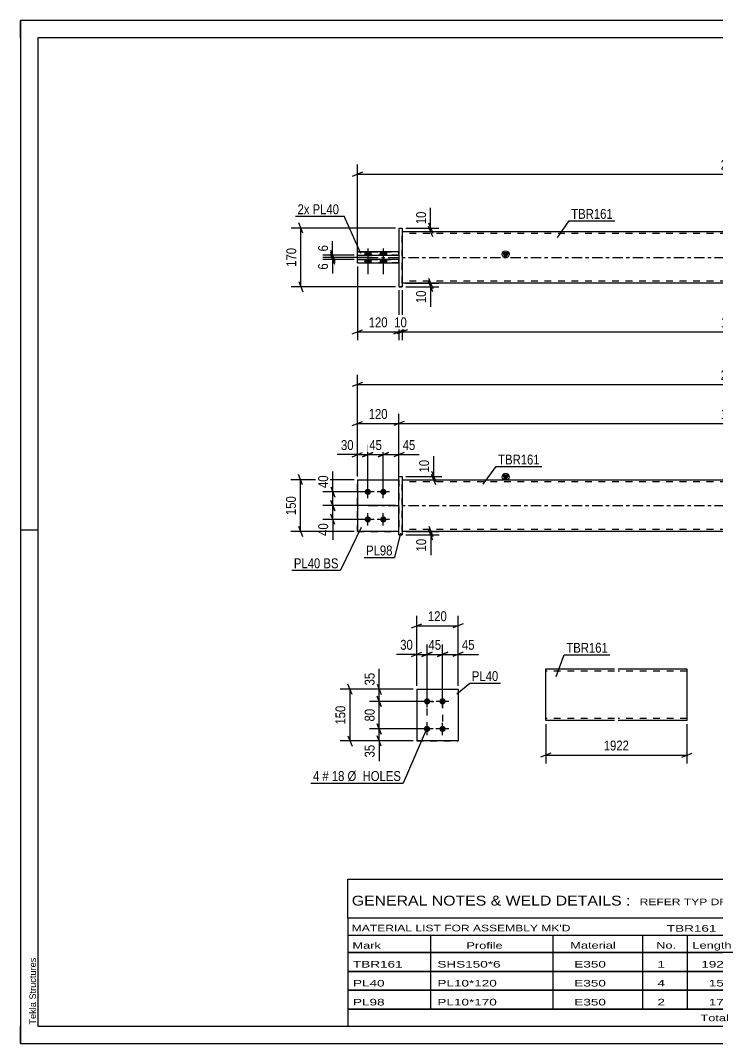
# Model space of a CAD drawing. Header units: millimetres. Extents: x 0 to 420, y 0 to 297.
# Drawn here: x 0 to 202.3, y 0 to 297 of the extents above; entities that cross this region are included whole.
import ezdxf

# ---------------------------------------------------------------- set-up
doc = ezdxf.new("R2010")
doc.units = ezdxf.units.MM
doc.linetypes.add('DXK_LINE_DOT2', pattern=[3.9198, 1.9599, -1.9599])
doc.linetypes.add('DXK_LINE_DOT3', pattern=[5.9187, 2.979, -0.9799, 0.9799, -0.9799])
doc.styles.add('Arial', font='arial.ttf', dxfattribs={"height": 0.2})
doc.styles.add('Arial Narrow', font='ARIALN.TTF', dxfattribs={"height": 0.2})

# ---------------------------------------------------------------- blocks, each defined once
blk = doc.blocks.new('Unknown-580582091-1163')
at = {"color": 5, "linetype": 'Continuous'}
for p, q in [((420, 297), (0, 297)), ((0, 297), (0, 0)), ((0, 292), (0, 297)), ((415, 292), (5, 292)), ((5, 292), (5, 5)), ((5, 149), (0, 149)), ((0, 0), (0, 5)), ((5, 5), (415, 5)), ((0, 0), (420, 0))]:
    blk.add_line(p, q, dxfattribs=at)
at = {"color": 174, "linetype": 'Continuous', "style": 'Arial'}
blk.add_text('Tekla Structures', height=1.9102, rotation=90, dxfattribs=at).set_placement((4.5, 5.5))
blk = doc.blocks.new('Part-580582091-1804 - 1792')
at = {"color": 2, "linetype": 'Continuous'}
for p, q in [((97.81, 163.65), (109.81, 163.65)), ((97.81, 163.65), (97.81, 148.65)), ((109.81, 148.65), (97.81, 148.65)), ((97.81, 148.65), (97.81, 148.65))]:
    blk.add_line(p, q, dxfattribs=at)
at = {"color": 7, "linetype": 'DXK_LINE_DOT2'}
for p, q in [((97.81, 163.65), (109.81, 163.65)), ((109.81, 163.65), (109.81, 163.65)), ((109.81, 163.65), (109.81, 148.65)), ((97.81, 148.65), (109.81, 148.65)), ((97.81, 148.65), (97.81, 148.65))]:
    blk.add_line(p, q, dxfattribs=at)
blk = doc.blocks.new('Part-580582091-1809 - 1792')
at = {"color": 7, "linetype": 'DXK_LINE_DOT2'}
for p, q in [((97.81, 163.65), (109.81, 163.65)), ((97.81, 163.65), (109.81, 163.65)), ((97.81, 148.65), (97.81, 163.65)), ((109.81, 163.65), (109.81, 163.65)), ((109.81, 163.65), (109.81, 148.65)), ((97.81, 148.65), (109.81, 148.65)), ((109.81, 148.65), (97.81, 148.65)), ((97.81, 148.65), (97.81, 148.65))]:
    blk.add_line(p, q, dxfattribs=at)
blk = doc.blocks.new('Part-580582091-1814 - 1792')
at = {"color": 2, "linetype": 'Continuous'}
for p, q in [((109.81, 164.65), (110.81, 164.65)), ((109.81, 147.65), (109.81, 164.65)), ((110.81, 164.65), (110.81, 164.65)), ((110.81, 164.65), (110.81, 147.65)), ((109.81, 147.65), (110.81, 147.65))]:
    blk.add_line(p, q, dxfattribs=at)
at = {"color": 7, "linetype": 'DXK_LINE_DOT2'}
for p, q in [((109.81, 164.65), (110.81, 164.65)), ((110.81, 147.65), (109.81, 147.65)), ((109.81, 147.65), (109.81, 147.65))]:
    blk.add_line(p, q, dxfattribs=at)
blk = doc.blocks.new('Part-580582091-1824 - 1792')
at = {"linetype": 'Continuous'}
blk.add_hatch(color=2, dxfattribs=at).paths.add_polyline_path([(140.81, 163.65), (140.01, 165.05), (141.61, 165.05)])
at = {"color": 2, "linetype": 'Continuous'}
for p, q in [((110.81, 163.65), (303.01, 163.65)), ((140.81, 163.65), (140.01, 165.05)), ((140.01, 165.05), (141.61, 165.05)), ((141.61, 165.05), (140.81, 163.65)), ((303.01, 148.65), (110.81, 148.65))]:
    blk.add_line(p, q, dxfattribs=at)
at = {"color": 7, "linetype": 'DXK_LINE_DOT2'}
for p, q in [((110.81, 148.65), (110.81, 163.65)), ((303.01, 148.65), (303.01, 163.65)), ((303.01, 163.05), (110.81, 163.05)), ((303.01, 149.25), (110.81, 149.25))]:
    blk.add_line(p, q, dxfattribs=at)
at = {"color": 7, "linetype": 'DXK_LINE_DOT3'}
blk.add_line((100.81, 156.15), (313.01, 156.15), dxfattribs=at)
at = {"color": 2, "linetype": 'Continuous'}
blk.add_circle((140.81, 164.55), 1, dxfattribs=at)
blk = doc.blocks.new('Bolt-580582091-1831 - 1792')
at = {"linetype": 'Continuous'}
for points in [[(100.81, 159.25), (100.62, 159.27), (100.44, 159.33), (100.28, 159.42), (100.14, 159.55), (100.03, 159.7), (99.95, 159.87), (99.91, 160.05), (99.91, 160.24), (99.95, 160.43), (100.03, 160.6), (100.14, 160.75), (100.28, 160.88), (100.44, 160.97), (100.62, 161.03), (100.81, 161.05), (100.99, 161.03), (101.17, 160.97), (101.33, 160.88), (101.47, 160.75), (101.58, 160.6), (101.66, 160.43), (101.7, 160.24), (101.7, 160.05), (101.66, 159.87), (101.58, 159.7), (101.47, 159.55), (101.33, 159.42), (101.17, 159.33), (100.99, 159.27)], [(105.31, 159.25), (105.12, 159.27), (104.94, 159.33), (104.78, 159.42), (104.64, 159.55), (104.53, 159.7), (104.45, 159.87), (104.41, 160.05), (104.41, 160.24), (104.45, 160.43), (104.53, 160.6), (104.64, 160.75), (104.78, 160.88), (104.94, 160.97), (105.12, 161.03), (105.31, 161.05), (105.49, 161.03), (105.67, 160.97), (105.83, 160.88), (105.97, 160.75), (106.08, 160.6), (106.16, 160.43), (106.2, 160.24), (106.2, 160.05), (106.16, 159.87), (106.08, 159.7), (105.97, 159.55), (105.83, 159.42), (105.67, 159.33), (105.49, 159.27)], [(100.81, 151.25), (100.62, 151.27), (100.44, 151.33), (100.28, 151.42), (100.14, 151.55), (100.03, 151.7), (99.95, 151.87), (99.91, 152.05), (99.91, 152.24), (99.95, 152.43), (100.03, 152.6), (100.14, 152.75), (100.28, 152.88), (100.44, 152.97), (100.62, 153.03), (100.81, 153.05), (100.99, 153.03), (101.17, 152.97), (101.33, 152.88), (101.47, 152.75), (101.58, 152.6), (101.66, 152.43), (101.7, 152.24), (101.7, 152.05), (101.66, 151.87), (101.58, 151.7), (101.47, 151.55), (101.33, 151.42), (101.17, 151.33), (100.99, 151.27)], [(105.31, 151.25), (105.12, 151.27), (104.94, 151.33), (104.78, 151.42), (104.64, 151.55), (104.53, 151.7), (104.45, 151.87), (104.41, 152.05), (104.41, 152.24), (104.45, 152.43), (104.53, 152.6), (104.64, 152.75), (104.78, 152.88), (104.94, 152.97), (105.12, 153.03), (105.31, 153.05), (105.49, 153.03), (105.67, 152.97), (105.83, 152.88), (105.97, 152.75), (106.08, 152.6), (106.16, 152.43), (106.2, 152.24), (106.2, 152.05), (106.16, 151.87), (106.08, 151.7), (105.97, 151.55), (105.83, 151.42), (105.67, 151.33), (105.49, 151.27)]]:
    blk.add_hatch(color=1, dxfattribs=at).paths.add_polyline_path(points)
at = {"color": 1, "linetype": 'Continuous'}
for p, q in [((100.81, 158.35), (100.81, 161.95)), ((105.31, 158.35), (105.31, 161.95)), ((102.61, 160.15), (99.01, 160.15)), ((107.11, 160.15), (103.51, 160.15)), ((102.61, 152.15), (99.01, 152.15)), ((100.81, 150.35), (100.81, 153.95)), ((107.11, 152.15), (103.51, 152.15)), ((105.31, 150.35), (105.31, 153.95))]:
    blk.add_line(p, q, dxfattribs=at)
blk = doc.blocks.new('Part-580582091-2124 - 2115')
at = {"linetype": 'Continuous'}
blk.add_hatch(color=2, dxfattribs=at).paths.add_polyline_path([(140.81, 228.22), (140.01, 229.62), (141.61, 229.62)])
at = {"color": 2, "linetype": 'Continuous'}
for p, q in [((110.81, 235.72), (303.01, 235.72)), ((140.81, 228.22), (140.01, 229.62)), ((140.01, 229.62), (141.61, 229.62)), ((141.61, 229.62), (140.81, 228.22)), ((303.01, 220.72), (110.81, 220.72))]:
    blk.add_line(p, q, dxfattribs=at)
at = {"color": 7, "linetype": 'DXK_LINE_DOT2'}
for p, q in [((110.81, 220.72), (110.81, 235.72)), ((303.01, 235.12), (110.81, 235.12)), ((303.01, 235.72), (303.01, 220.72)), ((303.01, 221.32), (110.81, 221.32))]:
    blk.add_line(p, q, dxfattribs=at)
at = {"color": 7, "linetype": 'DXK_LINE_DOT3'}
blk.add_line((100.81, 228.22), (313.01, 228.22), dxfattribs=at)
at = {"color": 2, "linetype": 'Continuous'}
blk.add_circle((140.81, 229.12), 1, dxfattribs=at)
blk = doc.blocks.new('Bolt-580582091-2118 - 2115')
at = {"linetype": 'Continuous'}
for points in [[(99.91, 228.82), (101.71, 228.82), (101.71, 229.82), (99.91, 229.82)], [(99.91, 228.82), (101.71, 228.82), (101.71, 229.82), (99.91, 229.82)], [(104.41, 228.82), (106.21, 228.82), (106.21, 229.82), (104.41, 229.82)], [(104.41, 228.82), (106.21, 228.82), (106.21, 229.82), (104.41, 229.82)], [(99.91, 226.62), (101.71, 226.62), (101.71, 227.62), (99.91, 227.62)], [(99.91, 226.62), (101.71, 226.62), (101.71, 227.62), (99.91, 227.62)], [(104.41, 226.62), (106.21, 226.62), (106.21, 227.62), (104.41, 227.62)], [(104.41, 226.62), (106.21, 226.62), (106.21, 227.62), (104.41, 227.62)]]:
    blk.add_hatch(color=1, dxfattribs=at).paths.add_polyline_path(points)
at = {"color": 1, "linetype": 'Continuous'}
for p, q in [((99.91, 229.82), (99.91, 228.82)), ((99.91, 229.82), (99.91, 228.82)), ((100.81, 230.82), (100.81, 223.32)), ((100.81, 230.82), (100.81, 223.32)), ((101.71, 229.82), (101.71, 228.82)), ((101.71, 229.82), (101.71, 228.82)), ((104.41, 229.82), (104.41, 228.82)), ((104.41, 229.82), (104.41, 228.82)), ((105.31, 230.82), (105.31, 223.32)), ((105.31, 230.82), (105.31, 223.32)), ((106.21, 229.82), (106.21, 228.82)), ((106.21, 229.82), (106.21, 228.82)), ((99.91, 227.62), (99.91, 226.62)), ((99.91, 227.62), (99.91, 226.62)), ((101.71, 227.62), (101.71, 226.62)), ((101.71, 227.62), (101.71, 226.62)), ((104.41, 227.62), (104.41, 226.62)), ((104.41, 227.62), (104.41, 226.62)), ((106.21, 227.62), (106.21, 226.62)), ((106.21, 227.62), (106.21, 226.62))]:
    blk.add_line(p, q, dxfattribs=at)
blk = doc.blocks.new('Part-580582091-2135 - 2115')
at = {"color": 2, "linetype": 'Continuous'}
for p, q in [((109.81, 229.82), (97.81, 229.82)), ((97.81, 228.82), (97.81, 229.82)), ((97.81, 228.82), (109.81, 228.82)), ((97.81, 228.82), (97.81, 228.82))]:
    blk.add_line(p, q, dxfattribs=at)
at = {"color": 7, "linetype": 'DXK_LINE_DOT2'}
for p, q in [((97.81, 229.82), (109.81, 229.82)), ((109.81, 228.82), (97.81, 228.82)), ((109.81, 228.82), (109.81, 229.82))]:
    blk.add_line(p, q, dxfattribs=at)
blk = doc.blocks.new('Part-580582091-2130 - 2115')
at = {"color": 2, "linetype": 'Continuous'}
for p, q in [((109.81, 227.62), (97.81, 227.62)), ((97.81, 226.62), (97.81, 227.62)), ((97.81, 226.62), (109.81, 226.62)), ((97.81, 226.62), (97.81, 226.62))]:
    blk.add_line(p, q, dxfattribs=at)
at = {"color": 7, "linetype": 'DXK_LINE_DOT2'}
for p, q in [((97.81, 227.62), (109.81, 227.62)), ((109.81, 226.62), (97.81, 226.62)), ((109.81, 226.62), (109.81, 227.62))]:
    blk.add_line(p, q, dxfattribs=at)
blk = doc.blocks.new('Part-580582091-2136 - 2115')
at = {"color": 2, "linetype": 'Continuous'}
for p, q in [((109.81, 236.72), (110.81, 236.72)), ((109.81, 236.72), (109.81, 219.72)), ((110.81, 236.72), (110.81, 236.72)), ((110.81, 236.72), (110.81, 219.72)), ((110.81, 219.72), (109.81, 219.72)), ((109.81, 219.72), (109.81, 219.72))]:
    blk.add_line(p, q, dxfattribs=at)
at = {"color": 7, "linetype": 'DXK_LINE_DOT2'}
for p, q in [((109.81, 236.72), (110.81, 236.72)), ((109.81, 219.72), (110.81, 219.72)), ((109.81, 219.72), (109.81, 219.72))]:
    blk.add_line(p, q, dxfattribs=at)
blk = doc.blocks.new('Bolt-580582091-1445 - 1411')
at = {"linetype": 'Continuous'}
for points in [[(117.99, 100.24), (118.18, 100.22), (118.36, 100.16), (118.52, 100.07), (118.66, 99.94), (118.77, 99.79), (118.85, 99.62), (118.89, 99.44), (118.89, 99.25), (118.85, 99.06), (118.77, 98.89), (118.66, 98.74), (118.52, 98.61), (118.36, 98.52), (118.18, 98.46), (117.99, 98.44), (117.81, 98.46), (117.63, 98.52), (117.47, 98.61), (117.33, 98.74), (117.21, 98.89), (117.14, 99.06), (117.1, 99.25), (117.1, 99.44), (117.14, 99.62), (117.21, 99.79), (117.33, 99.94), (117.47, 100.07), (117.63, 100.16), (117.81, 100.22)], [(122.49, 100.24), (122.68, 100.22), (122.86, 100.16), (123.02, 100.07), (123.16, 99.94), (123.27, 99.79), (123.35, 99.62), (123.39, 99.44), (123.39, 99.25), (123.35, 99.06), (123.27, 98.89), (123.16, 98.74), (123.02, 98.61), (122.86, 98.52), (122.68, 98.46), (122.49, 98.44), (122.31, 98.46), (122.13, 98.52), (121.97, 98.61), (121.83, 98.74), (121.71, 98.89), (121.64, 99.06), (121.6, 99.25), (121.6, 99.44), (121.64, 99.62), (121.71, 99.79), (121.83, 99.94), (121.97, 100.07), (122.13, 100.16), (122.31, 100.22)], [(117.99, 92.24), (118.18, 92.22), (118.36, 92.16), (118.52, 92.07), (118.66, 91.94), (118.77, 91.79), (118.85, 91.62), (118.89, 91.44), (118.89, 91.25), (118.85, 91.06), (118.77, 90.89), (118.66, 90.74), (118.52, 90.61), (118.36, 90.52), (118.18, 90.46), (117.99, 90.44), (117.81, 90.46), (117.63, 90.52), (117.47, 90.61), (117.33, 90.74), (117.21, 90.89), (117.14, 91.06), (117.1, 91.25), (117.1, 91.44), (117.14, 91.62), (117.21, 91.79), (117.33, 91.94), (117.47, 92.07), (117.63, 92.16), (117.81, 92.22)], [(122.49, 92.24), (122.68, 92.22), (122.86, 92.16), (123.02, 92.07), (123.16, 91.94), (123.27, 91.79), (123.35, 91.62), (123.39, 91.44), (123.39, 91.25), (123.35, 91.06), (123.27, 90.89), (123.16, 90.74), (123.02, 90.61), (122.86, 90.52), (122.68, 90.46), (122.49, 90.44), (122.31, 90.46), (122.13, 90.52), (121.97, 90.61), (121.83, 90.74), (121.71, 90.89), (121.64, 91.06), (121.6, 91.25), (121.6, 91.44), (121.64, 91.62), (121.71, 91.79), (121.83, 91.94), (121.97, 92.07), (122.13, 92.16), (122.31, 92.22)]]:
    blk.add_hatch(color=1, dxfattribs=at).paths.add_polyline_path(points)
at = {"color": 1, "linetype": 'Continuous'}
for p, q in [((117.99, 97.54), (117.99, 101.14)), ((122.49, 97.54), (122.49, 101.14)), ((119.79, 99.34), (116.19, 99.34)), ((124.29, 99.34), (120.69, 99.34)), ((117.99, 89.54), (117.99, 93.14)), ((122.49, 89.54), (122.49, 93.14)), ((119.79, 91.34), (116.19, 91.34)), ((124.29, 91.34), (120.69, 91.34))]:
    blk.add_line(p, q, dxfattribs=at)
blk = doc.blocks.new('Part-580582091-1460 - 1411')
at = {"color": 2, "linetype": 'Continuous'}
for p, q in [((114.99, 102.84), (126.99, 102.84)), ((114.99, 102.84), (114.99, 87.84)), ((126.99, 102.84), (126.99, 102.84)), ((126.99, 102.84), (126.99, 87.84)), ((126.99, 87.84), (114.99, 87.84)), ((114.99, 87.84), (114.99, 87.84))]:
    blk.add_line(p, q, dxfattribs=at)
at = {"color": 7, "linetype": 'DXK_LINE_DOT2'}
for p, q in [((114.99, 102.84), (126.99, 102.84)), ((126.99, 102.84), (126.99, 102.84)), ((114.99, 87.84), (126.99, 87.84))]:
    blk.add_line(p, q, dxfattribs=at)
blk = doc.blocks.new('Part-580582091-1274 - 1255')
at = {"color": 2, "linetype": 'Continuous'}
for p, q in [((152.43, 93.82), (152.43, 108.73)), ((152.43, 108.73), (172.43, 108.73)), ((173.43, 108.73), (193.43, 108.73)), ((193.43, 108.73), (193.43, 93.73)), ((152.43, 93.73), (152.43, 93.82)), ((172.43, 93.73), (152.43, 93.73)), ((193.43, 93.73), (173.43, 93.73))]:
    blk.add_line(p, q, dxfattribs=at)
at = {"color": 7, "linetype": 'DXK_LINE_DOT2'}
for p, q in [((172.43, 108.13), (152.43, 108.13)), ((193.43, 108.13), (173.43, 108.13)), ((152.43, 94.33), (152.43, 94.38)), ((172.43, 94.33), (152.43, 94.33)), ((193.43, 94.33), (173.43, 94.33)), ((193.43, 94.33), (193.43, 94.38))]:
    blk.add_line(p, q, dxfattribs=at)
blk = doc.blocks.new('Rectangle-580582091-1569 - 1411')
at = {"color": 1, "linetype": 'DXK_LINE_DOT2'}
blk.add_lwpolyline([(117.99, 99.34), (122.49, 99.34), (122.49, 91.34), (117.99, 91.34), (117.99, 99.34)], close=True, dxfattribs=at)
blk = doc.blocks.new('StraightDimension-580582091-2011 - 1792')
at = {"color": 7, "linetype": 'Continuous'}
for p, q in [((105.31, 161.15), (105.31, 173.8)), ((109.81, 164.65), (109.81, 173.8)), ((103.81, 170.35), (106.81, 171.55)), ((105.31, 170.95), (109.81, 170.95)), ((111.31, 171.55), (108.31, 170.35))]:
    blk.add_line(p, q, dxfattribs=at)
at = {"color": 0}
blk.add_wipeout([(115.19, 171.7), (115.19, 175.9), (110.33, 175.9), (110.33, 171.7)], dxfattribs=at)
at = {"color": 7, "linetype": 'Continuous'}
blk.add_line((109.81, 170.95), (115.71, 170.95), dxfattribs=at)
blk.add_line((109.81, 170.95), (115.71, 170.95), dxfattribs=at)
at = {"color": 3, "style": 'Arial Narrow'}
blk.add_text('45', height=2.863, dxfattribs=at).set_placement((110.93, 172.3))
blk = doc.blocks.new('StraightDimension-580582091-1893 - 1792')
at = {"color": 7, "linetype": 'Continuous'}
for p, q in [((97.81, 164.65), (97.81, 194.15)), ((316.01, 164.65), (316.01, 194.15)), ((99.31, 191.9), (96.31, 190.7)), ((97.81, 191.3), (316.01, 191.3)), ((314.51, 190.7), (317.51, 191.9))]:
    blk.add_line(p, q, dxfattribs=at)
at = {"color": 0}
blk.add_wipeout([(211.16, 192.05), (211.16, 196.25), (202.65, 196.25), (202.65, 192.05)], dxfattribs=at)
at = {"color": 3, "style": 'Arial Narrow'}
blk.add_text('2182', height=2.863, dxfattribs=at).set_placement((203.25, 192.65))
blk = doc.blocks.new('StraightDimension-580582091-2057 - 1792')
at = {"color": 7, "linetype": 'Continuous'}
for p, q in [((90.03, 157.65), (91.23, 154.65)), ((108.81, 156.15), (87.78, 156.15)), ((90.63, 152.15), (90.63, 156.15)), ((99.81, 152.15), (87.78, 152.15)), ((91.23, 150.65), (90.03, 153.65))]:
    blk.add_line(p, q, dxfattribs=at)
at = {"color": 0}
blk.add_wipeout([(89.88, 151.62), (85.68, 151.62), (85.68, 146.77), (89.88, 146.77)], dxfattribs=at)
at = {"color": 7, "linetype": 'Continuous'}
blk.add_line((90.63, 152.15), (90.63, 146.24), dxfattribs=at)
blk.add_line((90.63, 152.15), (90.63, 146.24), dxfattribs=at)
at = {"color": 3, "style": 'Arial Narrow'}
blk.add_text('40', height=2.863, rotation=90.0002, dxfattribs=at).set_placement((89.28, 147.37))
blk = doc.blocks.new('StraightDimension-580582091-2028 - 1792')
at = {"color": 7, "linetype": 'Continuous'}
for p, q in [((96.81, 163.65), (78.42, 163.65)), ((81.87, 162.15), (80.67, 165.15)), ((81.27, 148.65), (81.27, 163.65)), ((96.81, 148.65), (78.42, 148.65)), ((80.67, 150.15), (81.87, 147.15))]:
    blk.add_line(p, q, dxfattribs=at)
at = {"color": 0}
blk.add_wipeout([(80.52, 159.49), (76.32, 159.49), (76.32, 152.81), (80.52, 152.81)], dxfattribs=at)
at = {"color": 3, "style": 'Arial Narrow'}
blk.add_text('150', height=2.863, rotation=90.0002, dxfattribs=at).set_placement((79.92, 153.41))
blk = doc.blocks.new('StraightDimension-580582091-1966 - 1792')
at = {"color": 7, "linetype": 'Continuous'}
for p, q in [((97.81, 164.65), (97.81, 182.83)), ((109.81, 157.15), (109.81, 182.83)), ((96.31, 179.38), (99.31, 180.58)), ((97.81, 179.98), (109.81, 179.98)), ((111.31, 180.58), (108.31, 179.38))]:
    blk.add_line(p, q, dxfattribs=at)
at = {"color": 0}
blk.add_wipeout([(107.15, 180.73), (107.15, 184.93), (100.46, 184.93), (100.46, 180.73)], dxfattribs=at)
at = {"color": 3, "style": 'Arial Narrow'}
blk.add_text('120', height=2.863, dxfattribs=at).set_placement((101.06, 181.33))
blk = doc.blocks.new('StraightDimension-580582091-1838 - 1792')
at = {"color": 7, "linetype": 'Continuous'}
for p, q in [((111.81, 164.65), (122.33, 164.65)), ((111.81, 163.65), (122.33, 163.65)), ((119.33, 166.15), (120.53, 163.15)), ((120.53, 162.15), (119.33, 165.15)), ((119.93, 163.65), (119.93, 164.65))]:
    blk.add_line(p, q, dxfattribs=at)
at = {"color": 0}
blk.add_wipeout([(119.18, 170.03), (114.98, 170.03), (114.98, 165.17), (119.18, 165.17)], dxfattribs=at)
at = {"color": 7, "linetype": 'Continuous'}
blk.add_line((119.93, 164.65), (119.93, 170.55), dxfattribs=at)
blk.add_line((119.93, 164.65), (119.93, 170.55), dxfattribs=at)
at = {"color": 3, "style": 'Arial Narrow'}
blk.add_text('10', height=2.863, rotation=90.0002, dxfattribs=at).set_placement((118.58, 165.77))
blk = doc.blocks.new('StraightDimension-580582091-1951 - 1792')
at = {"color": 7, "linetype": 'Continuous'}
for p, q in [((109.81, 157.15), (109.81, 182.83)), ((304.01, 164.65), (304.01, 182.83)), ((111.31, 180.58), (108.31, 179.38)), ((109.81, 179.98), (304.01, 179.98)), ((302.51, 179.38), (305.51, 180.58))]:
    blk.add_line(p, q, dxfattribs=at)
at = {"color": 0}
blk.add_wipeout([(211.16, 180.73), (211.16, 184.93), (202.65, 184.93), (202.65, 180.73)], dxfattribs=at)
at = {"color": 3, "style": 'Arial Narrow'}
blk.add_text('1942', height=2.863, dxfattribs=at).set_placement((203.25, 181.33))
blk = doc.blocks.new('StraightDimension-580582091-1982 - 1792')
at = {"color": 7, "linetype": 'Continuous'}
for p, q in [((97.81, 164.65), (97.81, 173.8)), ((100.81, 161.15), (100.81, 173.8)), ((96.31, 170.35), (99.31, 171.55)), ((97.81, 170.95), (100.81, 170.95)), ((102.31, 171.55), (99.31, 170.35))]:
    blk.add_line(p, q, dxfattribs=at)
at = {"color": 0}
blk.add_wipeout([(97.28, 171.7), (97.28, 175.9), (92.42, 175.9), (92.42, 171.7)], dxfattribs=at)
at = {"color": 7, "linetype": 'Continuous'}
blk.add_line((97.81, 170.95), (91.9, 170.95), dxfattribs=at)
blk.add_line((97.81, 170.95), (91.9, 170.95), dxfattribs=at)
at = {"color": 3, "style": 'Arial Narrow'}
blk.add_text('30', height=2.863, dxfattribs=at).set_placement((93.02, 172.3))
blk = doc.blocks.new('StraightDimension-580582091-1998 - 1792')
at = {"color": 7, "linetype": 'Continuous'}
for p, q in [((100.81, 161.15), (100.81, 173.8)), ((105.31, 161.15), (105.31, 173.8)), ((99.31, 170.35), (102.31, 171.55)), ((100.81, 170.95), (105.31, 170.95)), ((106.81, 171.55), (103.81, 170.35))]:
    blk.add_line(p, q, dxfattribs=at)
at = {"color": 0}
blk.add_wipeout([(105.48, 171.7), (105.48, 175.9), (100.63, 175.9), (100.63, 171.7)], dxfattribs=at)
at = {"color": 3, "style": 'Arial Narrow'}
blk.add_text('45', height=2.863, dxfattribs=at).set_placement((101.23, 172.3))
blk = doc.blocks.new('StraightDimension-580582091-2048 - 1792')
at = {"color": 7, "linetype": 'Continuous'}
for p, q in [((90.03, 161.65), (91.23, 158.65)), ((99.81, 160.15), (87.78, 160.15)), ((91.23, 154.65), (90.03, 157.65)), ((90.63, 156.15), (90.63, 160.15)), ((108.81, 156.15), (87.78, 156.15))]:
    blk.add_line(p, q, dxfattribs=at)
at = {"color": 0}
blk.add_wipeout([(89.88, 165.53), (85.68, 165.53), (85.68, 160.67), (89.88, 160.67)], dxfattribs=at)
at = {"color": 7, "linetype": 'Continuous'}
blk.add_line((90.63, 160.15), (90.63, 166.05), dxfattribs=at)
blk.add_line((90.63, 160.15), (90.63, 166.05), dxfattribs=at)
at = {"color": 3, "style": 'Arial Narrow'}
blk.add_text('40', height=2.863, rotation=90.0002, dxfattribs=at).set_placement((89.28, 161.27))
blk = doc.blocks.new('StraightDimension-580582091-2067 - 1792')
at = {"color": 7, "linetype": 'Continuous'}
for p, q in [((111.81, 148.65), (121.48, 148.65)), ((118.48, 150.15), (119.68, 147.15)), ((119.68, 146.15), (118.48, 149.15)), ((119.08, 147.65), (119.08, 148.65)), ((111.81, 147.65), (121.48, 147.65))]:
    blk.add_line(p, q, dxfattribs=at)
at = {"color": 0}
blk.add_wipeout([(118.33, 147.12), (114.13, 147.12), (114.13, 142.27), (118.33, 142.27)], dxfattribs=at)
at = {"color": 7, "linetype": 'Continuous'}
blk.add_line((119.08, 147.65), (119.08, 141.74), dxfattribs=at)
blk.add_line((119.08, 147.65), (119.08, 141.74), dxfattribs=at)
at = {"color": 3, "style": 'Arial Narrow'}
blk.add_text('10', height=2.863, rotation=90.0002, dxfattribs=at).set_placement((117.73, 142.87))
blk = doc.blocks.new('StraightDimension-580582091-2182 - 2115')
at = {"color": 7, "linetype": 'Continuous'}
for p, q in [((110.81, 218.72), (110.81, 204.18)), ((303.01, 218.72), (303.01, 204.18)), ((112.31, 207.18), (109.31, 205.98)), ((110.81, 206.58), (303.01, 206.58)), ((301.51, 205.98), (304.51, 207.18))]:
    blk.add_line(p, q, dxfattribs=at)
at = {"color": 0}
blk.add_wipeout([(211.16, 207.33), (211.16, 211.53), (202.65, 211.53), (202.65, 207.33)], dxfattribs=at)
at = {"color": 3, "style": 'Arial Narrow'}
blk.add_text('1922', height=2.863, dxfattribs=at).set_placement((203.25, 207.93))
blk = doc.blocks.new('StraightDimension-580582091-2199 - 2115')
at = {"color": 7, "linetype": 'Continuous'}
for p, q in [((97.81, 225.62), (97.81, 204.18)), ((109.81, 218.72), (109.81, 204.18)), ((96.31, 205.98), (99.31, 207.18)), ((97.81, 206.58), (109.81, 206.58)), ((111.31, 207.18), (108.31, 205.98))]:
    blk.add_line(p, q, dxfattribs=at)
at = {"color": 0}
blk.add_wipeout([(107.15, 207.33), (107.15, 211.53), (100.46, 211.53), (100.46, 207.33)], dxfattribs=at)
at = {"color": 3, "style": 'Arial Narrow'}
blk.add_text('120', height=2.863, dxfattribs=at).set_placement((101.06, 207.93))
blk = doc.blocks.new('StraightDimension-580582091-2148 - 2115')
at = {"color": 7, "linetype": 'Continuous'}
for p, q in [((111.81, 220.72), (121.44, 220.72)), ((118.44, 222.22), (119.64, 219.22)), ((119.64, 218.22), (118.44, 221.22)), ((119.04, 219.72), (119.04, 220.72)), ((111.81, 219.72), (121.44, 219.72))]:
    blk.add_line(p, q, dxfattribs=at)
at = {"color": 0}
blk.add_wipeout([(118.29, 219.2), (114.09, 219.2), (114.09, 214.34), (118.29, 214.34)], dxfattribs=at)
at = {"color": 7, "linetype": 'Continuous'}
blk.add_line((119.04, 219.72), (119.04, 213.82), dxfattribs=at)
blk.add_line((119.04, 219.72), (119.04, 213.82), dxfattribs=at)
at = {"color": 3, "style": 'Arial Narrow'}
blk.add_text('10', height=2.863, rotation=90.0002, dxfattribs=at).set_placement((117.69, 214.94))
blk = doc.blocks.new('StraightDimension-580582091-2158 - 2115')
at = {"color": 7, "linetype": 'Continuous'}
for p, q in [((81.98, 235.22), (80.78, 238.22)), ((108.81, 236.72), (78.53, 236.72)), ((81.38, 219.72), (81.38, 236.72)), ((80.78, 221.22), (81.98, 218.22)), ((108.81, 219.72), (78.53, 219.72))]:
    blk.add_line(p, q, dxfattribs=at)
at = {"color": 0}
blk.add_wipeout([(80.63, 231.57), (76.43, 231.57), (76.43, 224.88), (80.63, 224.88)], dxfattribs=at)
at = {"color": 3, "style": 'Arial Narrow'}
blk.add_text('170', height=2.863, rotation=90.0002, dxfattribs=at).set_placement((80.03, 225.48))
blk = doc.blocks.new('StraightDimension-580582091-2171 - 2115')
at = {"color": 7, "linetype": 'Continuous'}
for p, q in [((99.31, 252.94), (96.31, 251.74)), ((97.81, 227.62), (97.81, 255.19)), ((314.51, 251.74), (317.51, 252.94)), ((316.01, 227.62), (316.01, 255.19)), ((97.81, 252.34), (316.01, 252.34))]:
    blk.add_line(p, q, dxfattribs=at)
at = {"color": 0}
blk.add_wipeout([(211.16, 253.09), (211.16, 257.29), (202.65, 257.29), (202.65, 253.09)], dxfattribs=at)
at = {"color": 3, "style": 'Arial Narrow'}
blk.add_text('2182', height=2.863, dxfattribs=at).set_placement((203.25, 253.69))
blk = doc.blocks.new('StraightDimension-580582091-2190 - 2115')
at = {"color": 7, "linetype": 'Continuous'}
for p, q in [((109.81, 218.72), (109.81, 204.18)), ((110.81, 218.72), (110.81, 204.18)), ((108.31, 205.98), (111.31, 207.18)), ((112.31, 207.18), (109.31, 205.98)), ((109.81, 206.58), (110.81, 206.58))]:
    blk.add_line(p, q, dxfattribs=at)
at = {"color": 0}
blk.add_wipeout([(112.73, 207.33), (112.73, 211.53), (107.88, 211.53), (107.88, 207.33)], dxfattribs=at)
at = {"color": 3, "style": 'Arial Narrow'}
blk.add_text('10', height=2.863, dxfattribs=at).set_placement((108.48, 207.93))
blk = doc.blocks.new('StraightDimension-580582091-2239 - 2115')
at = {"color": 7, "linetype": 'Continuous'}
for p, q in [((118.44, 238.22), (119.64, 235.22)), ((111.81, 236.72), (121.44, 236.72)), ((111.81, 235.72), (121.44, 235.72)), ((119.64, 234.22), (118.44, 237.22)), ((119.04, 235.72), (119.04, 236.72))]:
    blk.add_line(p, q, dxfattribs=at)
at = {"color": 0}
blk.add_wipeout([(118.29, 242.1), (114.09, 242.1), (114.09, 237.25), (118.29, 237.25)], dxfattribs=at)
at = {"color": 7, "linetype": 'Continuous'}
blk.add_line((119.04, 236.72), (119.04, 242.63), dxfattribs=at)
blk.add_line((119.04, 236.72), (119.04, 242.63), dxfattribs=at)
at = {"color": 3, "style": 'Arial Narrow'}
blk.add_text('10', height=2.863, rotation=90.0002, dxfattribs=at).set_placement((117.69, 237.85))
blk = doc.blocks.new('StraightDimension-580582091-2279 - 2115')
at = {"color": 7, "linetype": 'Continuous'}
for p, q in [((89.99, 229.72), (91.19, 226.72)), ((91.19, 226.12), (89.99, 229.12)), ((102.06, 228.22), (87.74, 228.22)), ((96.81, 227.62), (87.74, 227.62)), ((90.59, 227.62), (90.59, 228.22))]:
    blk.add_line(p, q, dxfattribs=at)
at = {"color": 0}
blk.add_wipeout([(89.84, 227.1), (85.64, 227.1), (85.64, 224.07), (89.84, 224.07)], dxfattribs=at)
at = {"color": 7, "linetype": 'Continuous'}
blk.add_line((90.59, 227.62), (90.59, 223.54), dxfattribs=at)
blk.add_line((90.59, 227.62), (90.59, 223.54), dxfattribs=at)
at = {"color": 3, "style": 'Arial Narrow'}
blk.add_text('6', height=2.86, rotation=90.0002, dxfattribs=at).set_placement((89.24, 224.67))
blk = doc.blocks.new('StraightDimension-580582091-2289 - 2115')
at = {"color": 7, "linetype": 'Continuous'}
for p, q in [((96.81, 228.82), (87.74, 228.82)), ((89.99, 230.32), (91.19, 227.32)), ((91.19, 226.72), (89.99, 229.72)), ((90.59, 228.22), (90.59, 228.82)), ((102.06, 228.22), (87.74, 228.22))]:
    blk.add_line(p, q, dxfattribs=at)
at = {"color": 0}
blk.add_wipeout([(89.84, 232.38), (85.64, 232.38), (85.64, 229.35), (89.84, 229.35)], dxfattribs=at)
at = {"color": 7, "linetype": 'Continuous'}
blk.add_line((90.59, 228.82), (90.59, 232.9), dxfattribs=at)
blk.add_line((90.59, 228.82), (90.59, 232.9), dxfattribs=at)
at = {"color": 3, "style": 'Arial Narrow'}
blk.add_text('6', height=2.86, rotation=90.0002, dxfattribs=at).set_placement((89.24, 229.95))
blk = doc.blocks.new('StraightDimension-580582091-1556 - 1411')
at = {"color": 7, "linetype": 'Continuous'}
for p, q in [((103.51, 92.84), (104.71, 89.84)), ((116.99, 91.34), (101.26, 91.34)), ((104.71, 86.34), (103.51, 89.34)), ((104.11, 87.84), (104.11, 91.34)), ((113.99, 87.84), (101.26, 87.84))]:
    blk.add_line(p, q, dxfattribs=at)
at = {"color": 0}
blk.add_wipeout([(103.36, 87.32), (99.16, 87.32), (99.16, 82.46), (103.36, 82.46)], dxfattribs=at)
at = {"color": 7, "linetype": 'Continuous'}
blk.add_line((104.11, 87.84), (104.11, 81.94), dxfattribs=at)
blk.add_line((104.11, 87.84), (104.11, 81.94), dxfattribs=at)
at = {"color": 3, "style": 'Arial Narrow'}
blk.add_text('35', height=2.863, rotation=90.0002, dxfattribs=at).set_placement((102.76, 83.06))
blk = doc.blocks.new('StraightDimension-580582091-1492 - 1411')
at = {"color": 7, "linetype": 'Continuous'}
for p, q in [((116.49, 112.37), (119.49, 113.57)), ((117.99, 100.34), (117.99, 115.82)), ((117.99, 112.97), (122.49, 112.97)), ((123.99, 113.57), (120.99, 112.37)), ((122.49, 100.34), (122.49, 115.82))]:
    blk.add_line(p, q, dxfattribs=at)
at = {"color": 0}
blk.add_wipeout([(122.67, 113.72), (122.67, 117.92), (117.82, 117.92), (117.82, 113.72)], dxfattribs=at)
at = {"color": 3, "style": 'Arial Narrow'}
blk.add_text('45', height=2.863, dxfattribs=at).set_placement((118.42, 114.32))
blk = doc.blocks.new('StraightDimension-580582091-1462 - 1411')
at = {"color": 7, "linetype": 'Continuous'}
for p, q in [((113.49, 120.67), (116.49, 121.87)), ((114.99, 103.84), (114.99, 124.12)), ((128.49, 121.87), (125.49, 120.67)), ((126.99, 103.84), (126.99, 124.12)), ((114.99, 121.27), (126.99, 121.27))]:
    blk.add_line(p, q, dxfattribs=at)
at = {"color": 0}
blk.add_wipeout([(124.34, 122.02), (124.34, 126.22), (117.65, 126.22), (117.65, 122.02)], dxfattribs=at)
at = {"color": 3, "style": 'Arial Narrow'}
blk.add_text('120', height=2.863, dxfattribs=at).set_placement((118.25, 122.62))
blk = doc.blocks.new('StraightDimension-580582091-1479 - 1411')
at = {"color": 7, "linetype": 'Continuous'}
for p, q in [((120.99, 112.37), (123.99, 113.57)), ((122.49, 100.34), (122.49, 115.82)), ((122.49, 112.97), (126.99, 112.97)), ((128.49, 113.57), (125.49, 112.37)), ((126.99, 103.84), (126.99, 115.82))]:
    blk.add_line(p, q, dxfattribs=at)
at = {"color": 0}
blk.add_wipeout([(132.38, 113.72), (132.38, 117.92), (127.52, 117.92), (127.52, 113.72)], dxfattribs=at)
at = {"color": 7, "linetype": 'Continuous'}
blk.add_line((126.99, 112.97), (132.9, 112.97), dxfattribs=at)
blk.add_line((126.99, 112.97), (132.9, 112.97), dxfattribs=at)
at = {"color": 3, "style": 'Arial Narrow'}
blk.add_text('45', height=2.863, dxfattribs=at).set_placement((128.12, 114.32))
blk = doc.blocks.new('StraightDimension-580582091-1502 - 1411')
at = {"color": 7, "linetype": 'Continuous'}
for p, q in [((113.49, 112.37), (116.49, 113.57)), ((114.99, 103.84), (114.99, 115.82)), ((114.99, 112.97), (117.99, 112.97)), ((119.49, 113.57), (116.49, 112.37)), ((117.99, 100.34), (117.99, 115.82))]:
    blk.add_line(p, q, dxfattribs=at)
at = {"color": 0}
blk.add_wipeout([(114.47, 113.72), (114.47, 117.92), (109.61, 117.92), (109.61, 113.72)], dxfattribs=at)
at = {"color": 7, "linetype": 'Continuous'}
blk.add_line((114.99, 112.97), (109.09, 112.97), dxfattribs=at)
blk.add_line((114.99, 112.97), (109.09, 112.97), dxfattribs=at)
at = {"color": 3, "style": 'Arial Narrow'}
blk.add_text('30', height=2.863, dxfattribs=at).set_placement((110.21, 114.32))
blk = doc.blocks.new('StraightDimension-580582091-1516 - 1411')
at = {"color": 7, "linetype": 'Continuous'}
for p, q in [((96.24, 101.34), (95.04, 104.34)), ((113.99, 102.84), (92.79, 102.84)), ((95.64, 87.84), (95.64, 102.84)), ((95.04, 89.34), (96.24, 86.34)), ((113.99, 87.84), (92.79, 87.84))]:
    blk.add_line(p, q, dxfattribs=at)
at = {"color": 0}
blk.add_wipeout([(94.89, 98.68), (90.69, 98.68), (90.69, 92), (94.89, 92)], dxfattribs=at)
at = {"color": 3, "style": 'Arial Narrow'}
blk.add_text('150', height=2.863, rotation=90.0002, dxfattribs=at).set_placement((94.29, 92.6))
blk = doc.blocks.new('StraightDimension-580582091-1533 - 1411')
at = {"color": 7, "linetype": 'Continuous'}
for p, q in [((103.51, 104.34), (104.71, 101.34)), ((113.99, 102.84), (101.26, 102.84)), ((104.11, 99.34), (104.11, 102.84)), ((116.99, 99.34), (101.26, 99.34)), ((104.71, 97.84), (103.51, 100.84))]:
    blk.add_line(p, q, dxfattribs=at)
at = {"color": 0}
blk.add_wipeout([(103.36, 108.22), (99.16, 108.22), (99.16, 103.37), (103.36, 103.37)], dxfattribs=at)
at = {"color": 7, "linetype": 'Continuous'}
blk.add_line((104.11, 102.84), (104.11, 108.75), dxfattribs=at)
blk.add_line((104.11, 102.84), (104.11, 108.75), dxfattribs=at)
at = {"color": 3, "style": 'Arial Narrow'}
blk.add_text('35', height=2.863, rotation=90.0002, dxfattribs=at).set_placement((102.76, 103.97))
blk = doc.blocks.new('StraightDimension-580582091-1546 - 1411')
at = {"color": 7, "linetype": 'Continuous'}
for p, q in [((116.99, 99.34), (101.26, 99.34)), ((103.51, 100.84), (104.71, 97.84)), ((104.11, 91.34), (104.11, 99.34)), ((104.71, 89.84), (103.51, 92.84)), ((116.99, 91.34), (101.26, 91.34))]:
    blk.add_line(p, q, dxfattribs=at)
at = {"color": 0}
blk.add_wipeout([(103.36, 97.77), (99.16, 97.77), (99.16, 92.91), (103.36, 92.91)], dxfattribs=at)
at = {"color": 3, "style": 'Arial Narrow'}
blk.add_text('80', height=2.863, rotation=90.0002, dxfattribs=at).set_placement((102.76, 93.51))
blk = doc.blocks.new('StraightDimension-580582091-1354 - 1255')
at = {"color": 7, "linetype": 'Continuous'}
for p, q in [((152.43, 92.73), (152.43, 81.33)), ((193.43, 92.73), (193.43, 81.33)), ((153.93, 84.33), (150.93, 83.13)), ((152.43, 83.73), (193.43, 83.73)), ((191.93, 83.13), (194.93, 84.33))]:
    blk.add_line(p, q, dxfattribs=at)
at = {"color": 0}
blk.add_wipeout([(177.19, 84.48), (177.19, 88.68), (168.67, 88.68), (168.67, 84.48)], dxfattribs=at)
at = {"color": 3, "style": 'Arial Narrow'}
blk.add_text('1922', height=2.863, dxfattribs=at).set_placement((169.27, 85.08))
blk = doc.blocks.new('Unknown-580582091-3732')
at = {"color": 7, "linetype": 'Continuous'}
for p, q in [((95, 47.75), (255, 47.75)), ((95, 36.5), (95, 47.75)), ((255, 47.75), (255, 36.5)), ((95, 36.5), (255, 36.5)), ((95, 36.5), (95, 31.5)), ((255, 36.5), (255, 31.5)), ((95, 31.5), (255, 31.5)), ((95, 31.5), (95, 26.5)), ((119, 31.5), (119, 26.5)), ((154.5, 31.5), (154.5, 26.5)), ((180.5, 31.5), (180.5, 26.5)), ((193.5, 31.5), (193.5, 26.5)), ((211, 31.5), (211, 26.5)), ((233, 31.5), (233, 26.5)), ((255, 31.5), (255, 26.5)), ((95, 26.5), (255, 26.5)), ((95, 26.45), (95, 21.05)), ((95, 26.45), (255, 26.45)), ((119, 26.5), (119, 21)), ((154.5, 26.5), (154.5, 21)), ((180.5, 26.5), (180.5, 21)), ((193.5, 26.5), (193.5, 21)), ((211, 26.5), (211, 21)), ((233, 26.5), (233, 21)), ((255, 26.45), (255, 21.05)), ((95, 21.05), (255, 21.05)), ((95, 20.95), (95, 15.55)), ((95, 20.95), (255, 20.95)), ((119, 21), (119, 15.5)), ((154.5, 21), (154.5, 15.5)), ((180.5, 21), (180.5, 15.5)), ((193.5, 21), (193.5, 15.5)), ((211, 21), (211, 15.5)), ((233, 21), (233, 15.5)), ((255, 20.95), (255, 15.55)), ((95, 15.55), (255, 15.55)), ((95, 15.45), (95, 10.05)), ((95, 15.45), (255, 15.45)), ((119, 15.5), (119, 10)), ((154.5, 15.5), (154.5, 10)), ((180.5, 15.5), (180.5, 10)), ((193.5, 15.5), (193.5, 10)), ((211, 15.5), (211, 10)), ((233, 15.5), (233, 10)), ((255, 15.45), (255, 10.05)), ((95, 10.05), (255, 10.05)), ((95, 10), (255, 10)), ((95, 10), (95, 5)), ((211, 10), (211, 5)), ((233, 10), (233, 5)), ((255, 10), (255, 5)), ((95, 5), (255, 5))]:
    blk.add_line(p, q, dxfattribs=at)
at = {"color": 7, "style": 'Arial Narrow'}
for s, height, width, p in [('GENERAL NOTES & WELD DETAILS :', 2.8633, 1.4, (96.15, 40.06)), ('REFER TYP DRAWING TYP-01', 1.9089, 1.6, (179.7, 40.16)), ("MATERIAL LIST FOR ASSEMBLY MK'D", 1.9089, 1.6, (96.15, 32.56)), ('TBR161', 1.909, 1.794707, (187.59, 32.47)), ('1', 1.91, 1.794707, (217.08, 32.56)), ('No. Required', 1.9089, 1.6, (226.41, 32.56)), ('Mark', 1.909, 1.7, (96.34, 27.5)), ('Profile', 1.909, 1.7, (129.41, 27.5)), ('Material', 1.909, 1.7, (159.54, 27.56)), ('No.', 1.909, 1.7, (184.5, 27.56)), ('Length', 1.909, 1.7, (195, 27.56)), ('Area', 1.909, 1.7, (217.5, 27.56)), ('Weight', 1.909, 1.7, (237, 27.56))]:
    blk.add_text(s, height=height, dxfattribs=dict(at, width=width)).set_placement(p)
at = {"color": 7, "linetype": 'Continuous', "style": 'Arial Narrow'}
for s, height, width, p in [('TBR161', 1.909, 1.794707, (96.5, 22.06)), ('SHS150*6', 1.909, 1.794707, (121, 22.06)), ('E350', 1.909, 1.794707, (160.74, 22.06)), ('1', 1.91, 1.794707, (184.86, 22.06)), ('1922', 1.909, 1.794707, (197.58, 22.06)), ('1.2', 1.909, 1.794707, (221.32, 22.06)), ('52.1', 1.909, 1.794707, (240.14, 22.06)), ('PL40', 1.909, 1.794707, (96.5, 16.56)), ('PL10*120', 1.909, 1.794707, (121, 16.56)), ('E350', 1.909, 1.794707, (160.74, 16.56)), ('4', 1.91, 1.794707, (184.86, 16.56)), ('150', 1.909, 1.794707, (199.77, 16.56)), ('0.0', 1.909, 1.794707, (221.32, 16.56)), ('5.7', 1.909, 1.794707, (242.33, 16.56)), ('PL98', 1.909, 1.794707, (96.5, 11.06)), ('PL10*170', 1.909, 1.794707, (121, 11.06)), ('E350', 1.909, 1.794707, (160.74, 11.06)), ('2', 1.91, 1.794707, (184.86, 11.06)), ('170', 1.909, 1.794707, (199.77, 11.06)), ('0.1', 1.909, 1.794707, (221.32, 11.06)), ('4.5', 1.909, 1.794707, (242.33, 11.06)), ('Total', 1.909, 1.7, (197.33, 6.5)), ('1.5', 1.909, 1.794707, (220.83, 6.5)), ('62.3', 1.909, 1.794707, (240.14, 6.5))]:
    blk.add_text(s, height=height, dxfattribs=dict(at, width=width)).set_placement(p)
blk = doc.blocks.new('Mark-580582091-1810 - 1792')
at = {"color": 0}
blk.add_wipeout([(107.98, 141.7), (107.98, 144.7), (100.3, 144.7), (100.3, 141.7)], dxfattribs=at)
blk.add_wipeout([(107.98, 141.7), (107.98, 144.7), (100.3, 144.7), (100.3, 141.7)], dxfattribs=at)
at = {"color": 30, "linetype": 'Continuous'}
for p in [(110.34, 148.14), (99.7, 141.1)]:
    blk.add_line(p, (108.58, 141.1), dxfattribs=at)
at = {"color": 3, "style": 'Arial Narrow'}
blk.add_text('PL98', height=2.863, dxfattribs=at).set_placement((100.3, 141.7))
blk = doc.blocks.new('Mark-580582091-1820 - 1792')
at = {"color": 0}
blk.add_wipeout([(150.69, 168.1), (150.69, 171.1), (138.63, 171.1), (138.63, 168.1)], dxfattribs=at)
blk.add_wipeout([(150.69, 168.1), (150.69, 171.1), (138.63, 171.1), (138.63, 168.1)], dxfattribs=at)
at = {"color": 30, "linetype": 'Continuous'}
for p, q in [((134.25, 162.39), (138.03, 167.5)), ((138.03, 167.5), (151.29, 167.5))]:
    blk.add_line(p, q, dxfattribs=at)
at = {"color": 3, "style": 'Arial Narrow'}
blk.add_text('TBR161', height=2.863, dxfattribs=at).set_placement((138.63, 168.1))
blk = doc.blocks.new('MarkSet-580582091-2106 - 1792')
at = {"color": 0}
blk.add_wipeout([(87.02, 137.98), (87.02, 140.98), (79.35, 140.98), (79.35, 137.98)], dxfattribs=at)
blk.add_wipeout([(87.02, 137.98), (87.02, 140.98), (79.35, 140.98), (79.35, 137.98)], dxfattribs=at)
blk.add_wipeout([(92.31, 137.98), (92.31, 140.98), (87.92, 140.98), (87.92, 137.98)], dxfattribs=at)
blk.add_wipeout([(92.31, 137.98), (92.31, 140.98), (87.92, 140.98), (87.92, 137.98)], dxfattribs=at)
at = {"color": 30, "linetype": 'Continuous'}
for p in [(98.89, 149.77), (78.75, 137.38)]:
    blk.add_line(p, (92.91, 137.38), dxfattribs=at)
at = {"color": 3, "style": 'Arial Narrow'}
for s, p in [('PL40', (79.35, 137.98)), ('BS', (87.92, 137.98))]:
    blk.add_text(s, height=2.863, dxfattribs=at).set_placement(p)
blk = doc.blocks.new('MarkSet-580582091-2327 - 2115')
at = {"color": 30, "linetype": 'Continuous'}
blk.add_line((98.77, 229.39), (93.96, 240.16), dxfattribs=at)
at = {"color": 0}
blk.add_wipeout([(83.88, 240.76), (83.88, 243.76), (80.41, 243.76), (80.41, 240.76)], dxfattribs=at)
blk.add_wipeout([(83.88, 240.76), (83.88, 243.76), (80.41, 243.76), (80.41, 240.76)], dxfattribs=at)
blk.add_wipeout([(92.46, 240.76), (92.46, 243.76), (84.78, 243.76), (84.78, 240.76)], dxfattribs=at)
blk.add_wipeout([(92.46, 240.76), (92.46, 243.76), (84.78, 243.76), (84.78, 240.76)], dxfattribs=at)
at = {"color": 30, "linetype": 'Continuous'}
blk.add_line((79.81, 240.16), (93.96, 240.16), dxfattribs=at)
at = {"color": 3, "style": 'Arial Narrow'}
for s, p in [('2x', (80.41, 240.76)), ('PL40', (84.78, 240.76))]:
    blk.add_text(s, height=2.863, dxfattribs=at).set_placement(p)
blk = doc.blocks.new('Mark-580582091-2120 - 2115')
at = {"color": 0}
blk.add_wipeout([(171.9, 239.41), (171.9, 242.41), (159.84, 242.41), (159.84, 239.41)], dxfattribs=at)
blk.add_wipeout([(171.9, 239.41), (171.9, 242.41), (159.84, 242.41), (159.84, 239.41)], dxfattribs=at)
at = {"color": 30, "linetype": 'Continuous'}
for p, q in [((155.87, 233.96), (159.24, 238.81)), ((159.24, 238.81), (172.5, 238.81))]:
    blk.add_line(p, q, dxfattribs=at)
at = {"color": 3, "style": 'Arial Narrow'}
blk.add_text('TBR161', height=2.863, dxfattribs=at).set_placement((159.84, 239.41))
blk = doc.blocks.new('Mark-580582091-1441 - 1411')
at = {"color": 0}
blk.add_wipeout([(86.73, 76.22), (86.73, 79.22), (84.9, 79.22), (84.9, 76.22)], dxfattribs=at)
blk.add_wipeout([(86.73, 76.22), (86.73, 79.22), (84.9, 79.22), (84.9, 76.22)], dxfattribs=at)
blk.add_wipeout([(89.45, 76.22), (89.45, 79.22), (87.63, 79.22), (87.63, 76.22)], dxfattribs=at)
blk.add_wipeout([(89.45, 76.22), (89.45, 79.22), (87.63, 79.22), (87.63, 76.22)], dxfattribs=at)
at = {"color": 3, "style": 'Arial Narrow'}
blk.add_text('4', height=2.86, dxfattribs=at).set_placement((84.9, 76.22))
at = {"color": 0}
blk.add_wipeout([(94.01, 76.22), (94.01, 79.22), (90.35, 79.22), (90.35, 76.22)], dxfattribs=at)
blk.add_wipeout([(94.01, 76.22), (94.01, 79.22), (90.35, 79.22), (90.35, 76.22)], dxfattribs=at)
at = {"color": 3, "style": 'Arial Narrow'}
blk.add_text('#', height=2.86, dxfattribs=at).set_placement((87.63, 76.22))
at = {"color": 0}
blk.add_wipeout([(110.44, 76.22), (110.44, 79.22), (94.91, 79.22), (94.91, 76.22)], dxfattribs=at)
blk.add_wipeout([(110.44, 76.22), (110.44, 79.22), (94.91, 79.22), (94.91, 76.22)], dxfattribs=at)
at = {"color": 7, "linetype": 'Continuous'}
for p in [(117.83, 91.22), (84.3, 75.62)]:
    blk.add_line(p, (111.04, 75.62), dxfattribs=at)
at = {"color": 3, "style": 'Arial Narrow'}
for s, p in [('18', (90.35, 76.22)), ('Ø  HOLES', (94.91, 76.22))]:
    blk.add_text(s, height=2.863, dxfattribs=at).set_placement(p)
blk = doc.blocks.new('Mark-580582091-1456 - 1411')
at = {"color": 0}
blk.add_wipeout([(138.68, 105.23), (138.68, 108.23), (131, 108.23), (131, 105.23)], dxfattribs=at)
blk.add_wipeout([(138.68, 105.23), (138.68, 108.23), (131, 108.23), (131, 105.23)], dxfattribs=at)
at = {"color": 30, "linetype": 'Continuous'}
for p, q in [((126.61, 101.48), (130.4, 104.63)), ((130.4, 104.63), (139.28, 104.63))]:
    blk.add_line(p, q, dxfattribs=at)
at = {"color": 3, "style": 'Arial Narrow'}
blk.add_text('PL40', height=2.863, dxfattribs=at).set_placement((131, 105.23))
blk = doc.blocks.new('Mark-580582091-1269 - 1255')
at = {"color": 0}
blk.add_wipeout([(170.47, 113.46), (170.47, 116.46), (158.42, 116.46), (158.42, 113.46)], dxfattribs=at)
blk.add_wipeout([(170.47, 113.46), (170.47, 116.46), (158.42, 116.46), (158.42, 113.46)], dxfattribs=at)
at = {"color": 30, "linetype": 'Continuous'}
for p, q in [((155.46, 106.55), (157.82, 112.86)), ((157.82, 112.86), (171.07, 112.86))]:
    blk.add_line(p, q, dxfattribs=at)
at = {"color": 3, "style": 'Arial Narrow'}
blk.add_text('TBR161', height=2.863, dxfattribs=at).set_placement((158.42, 113.46))

msp = doc.modelspace()

# ---------------------------------------------------------------- block references
for name in ['Unknown-580582091-1163', 'Part-580582091-2124 - 2115', 'Part-580582091-2136 - 2115', 'Part-580582091-2135 - 2115', 'Bolt-580582091-2118 - 2115', 'Part-580582091-2130 - 2115', 'Part-580582091-1804 - 1792', 'Part-580582091-1809 - 1792', 'Part-580582091-1824 - 1792', 'Part-580582091-1814 - 1792', 'Bolt-580582091-1831 - 1792', 'Part-580582091-1274 - 1255', 'Part-580582091-1460 - 1411', 'Bolt-580582091-1445 - 1411', 'Rectangle-580582091-1569 - 1411', 'Unknown-580582091-3732']:
    msp.add_blockref(name, (0, 0))

# ---------------------------------------------------------------- next in the draw order: block references
for name in ['StraightDimension-580582091-2182 - 2115', 'StraightDimension-580582091-2011 - 1792', 'StraightDimension-580582091-2057 - 1792', 'StraightDimension-580582091-2067 - 1792', 'StraightDimension-580582091-1492 - 1411', 'Mark-580582091-1269 - 1255', 'StraightDimension-580582091-1556 - 1411', 'StraightDimension-580582091-1354 - 1255']:
    msp.add_blockref(name, (0, 0))

# ---------------------------------------------------------------- next in the draw order: block references
for name in ['StraightDimension-580582091-2199 - 2115', 'StraightDimension-580582091-1893 - 1792', 'Mark-580582091-1810 - 1792', 'StraightDimension-580582091-1462 - 1411']:
    msp.add_blockref(name, (0, 0))

# ---------------------------------------------------------------- next in the draw order: block references
for name in ['StraightDimension-580582091-2158 - 2115', 'StraightDimension-580582091-2148 - 2115', 'StraightDimension-580582091-2028 - 1792', 'StraightDimension-580582091-1502 - 1411', 'StraightDimension-580582091-1479 - 1411']:
    msp.add_blockref(name, (0, 0))

# ---------------------------------------------------------------- next in the draw order: block references
for name in ['StraightDimension-580582091-2171 - 2115', 'StraightDimension-580582091-2190 - 2115', 'StraightDimension-580582091-1966 - 1792', 'MarkSet-580582091-2106 - 1792', 'Mark-580582091-1456 - 1411', 'StraightDimension-580582091-1516 - 1411']:
    msp.add_blockref(name, (0, 0))

# ---------------------------------------------------------------- next in the draw order: block references
for name in ['StraightDimension-580582091-2239 - 2115', 'Mark-580582091-2120 - 2115', 'StraightDimension-580582091-2279 - 2115', 'StraightDimension-580582091-1982 - 1792', 'StraightDimension-580582091-1838 - 1792', 'StraightDimension-580582091-1533 - 1411']:
    msp.add_blockref(name, (0, 0))

# ---------------------------------------------------------------- next in the draw order: block references
for name in ['StraightDimension-580582091-2289 - 2115', 'StraightDimension-580582091-1951 - 1792', 'StraightDimension-580582091-1998 - 1792', 'StraightDimension-580582091-1546 - 1411']:
    msp.add_blockref(name, (0, 0))

# ---------------------------------------------------------------- next in the draw order: block references
for name in ['MarkSet-580582091-2327 - 2115', 'Mark-580582091-1820 - 1792', 'StraightDimension-580582091-2048 - 1792', 'Mark-580582091-1441 - 1411']:
    msp.add_blockref(name, (0, 0))

doc.saveas('drawing.dxf')
